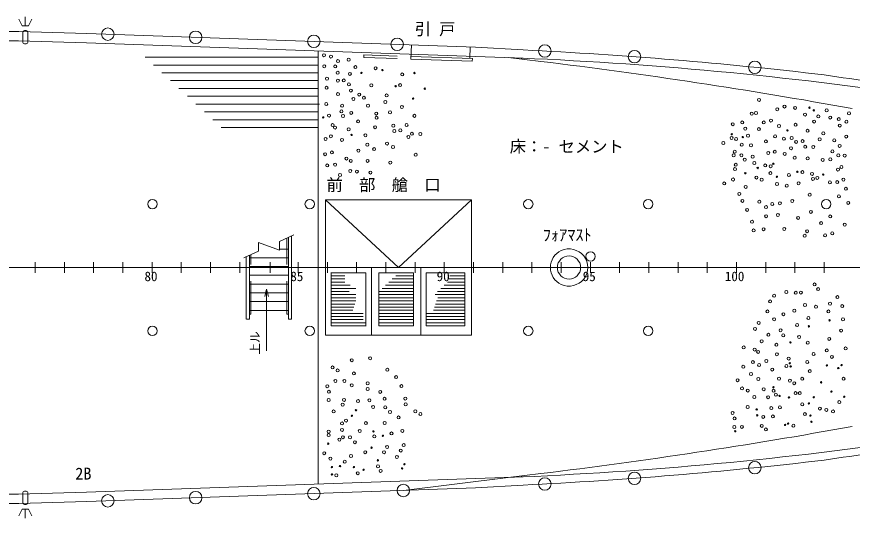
# Model space of a CAD drawing. Units: millimetres, scale not verified. Extents: x -51048 to 51052, y -29701 to 29699.
# Drawn here: x 7254 to 23268, y -4491 to 5129 of the extents above; entities that cross this region are included whole.
import ezdxf
from ezdxf.enums import TextEntityAlignment as Align

# ---------------------------------------------------------------- set-up
doc = ezdxf.new("R2010")
doc.units = ezdxf.units.MM
doc.header["$LTSCALE"] = 100
doc.linetypes.add('USER1', pattern=[50.8, 31.75, -6.35, 6.35, -6.35])
doc.linetypes.add('USER2', pattern=[9.525, 6.35, -3.175])
for name, color, linetype, lineweight in [('0-2_sunpou', 7, 'Continuous', 18), ('0-3_keijou', 7, 'Continuous', 18), ('0-5_text', 7, 'Continuous', 18), ('0-6_center', 7, 'USER1', 18), ('0-7_hachi', 7, 'Continuous', 18)]:
    doc.layers.add(name, color=color, linetype=linetype, lineweight=lineweight)
doc.styles.add('ＭＳ ゴシック', font='')
doc.styles.get('ＭＳ ゴシック').set_extended_font_data('MS Gothic')

msp = doc.modelspace()

# ---------------------------------------------------------------- linework, layer by layer
at = {"layer": '0-2_sunpou'}
for p, q in [((7608.4, 419), (7608.4, 219)), ((8168.4, 419), (8168.4, 219)), ((8728.4, 419), (8728.4, 219)), ((9288.4, 419), (9288.4, 219)), ((9848.4, 419), (9848.4, 219)), ((10408.4, 419), (10408.4, 219)), ((10968.4, 419), (10968.4, 219)), ((11528.4, 419), (11528.4, 219)), ((12110.1, 419), (12110.1, 219)), ((12648.4, 419), (12648.4, 219)), ((13208.4, 419), (13208.4, 219)), ((13208.4, 219), (13208.4, 419)), ((13768.4, 419), (13768.4, 219)), ((14328.4, 419), (14328.4, 219)), ((14888.4, 419), (14888.4, 219)), ((15448.4, 419), (15448.4, 219)), ((16008.4, 419), (16008.4, 219)), ((16568.4, 419), (16568.4, 219)), ((17128.4, 419), (17128.4, 219)), ((17688.4, 419), (17688.4, 219)), ((17688.4, 419), (17688.4, 219)), ((18248.4, 419), (18248.4, 219)), ((18808.4, 419), (18808.4, 219)), ((19368.4, 419), (19368.4, 219)), ((19928.4, 419), (19928.4, 219)), ((19928.4, 419), (19928.4, 219)), ((20488.4, 419), (20488.4, 219)), ((21048.4, 419), (21048.4, 219)), ((21608.4, 419), (21608.4, 219)), ((22168.4, 419), (22168.4, 219)), ((22168.4, 419), (22168.4, 219)), ((22728.4, 419), (22728.4, 219)), ((-38268.1, 319), (37928.9, 319))]:
    msp.add_line(p, q, dxfattribs=at)
at = {"layer": '0-3_keijou'}
for p, q in [((7418.4, 4955.8), (7418.4, 5128.8)), ((7294.8, 5083.1), (7356.9, 4955.8)), ((7542, 5083.1), (7479.9, 4955.8)), ((7479.9, 4955.8), (7356.9, 4955.8)), ((7368.4, 4634.3), (7368.4, 4840.8)), ((7468.4, 4634.3), (7468.4, 4840.8)), ((16049.2, 4547.5), (8597.9, 4806.6)), ((16957.9, 4335.8), (8591.6, 4626.7)), ((15947.3, 4551), (15939.5, 4326.3)), ((16963.3, 4491.7), (16049.2, 4547.5)), ((13029.5, 4472.4), (13029.5, -3834.3)), ((14810.2, 4365.6), (15987.1, 4324.6)), ((15987.1, 4324.6), (15985.4, 4274.7)), ((17300.6, 4270.7), (16673.4, 4345.7)), ((14808.4, 4315.6), (15985.4, 4274.7)), ((13171.4, 1619), (13171.4, -981)), ((12289, 818.4), (12568.4, 946.5)), ((12289, 653.4), (12289, 818.4)), ((12463.4, 898.4), (12463.4, 1)), ((12523.4, 925.9), (12523.4, -671)), ((11889, 800), (12289, 653.4)), ((12463.4, 673), (12289, 673)), ((12463.4, 505), (11713.4, 505)), ((12463.4, 337), (11713.4, 337)), ((12463.4, 169), (11713.4, 169)), ((13758.4, 319), (16008.4, 319)), ((14051.4, 319), (14051.4, -981)), ((15001.4, 319), (15001.4, -981)), ((12463.4, 1), (11713.4, 1)), ((12463.4, 1), (12463.4, -671)), ((13276.4, 159), (13543.8, 159)), ((13276.4, 99), (13543.8, 99)), ((13276.4, 39), (13543.8, 39)), ((14387.5, 39), (14861.4, 39)), ((14452.8, 99), (14861.4, 99)), ((14518.2, 159), (14861.4, 159)), ((15509, 39), (15841.4, 39)), ((15530.9, 99), (15841.4, 99)), ((15552.9, 159), (15841.4, 159)), ((13276.4, -21), (13647.5, -21)), ((13276.4, -81), (13751.2, -81)), ((13276.4, -141), (13628.2, -141)), ((14189.2, -141), (14861.4, -141)), ((14256.8, -81), (14861.4, -81)), ((14322.1, -21), (14861.4, -21)), ((15320.3, -141), (15841.4, -141)), ((15383.2, -81), (15841.4, -81)), ((15446.1, -21), (15841.4, -21)), ((12463.4, -167), (11713.4, -167)), ((13276.4, -201), (13751.2, -201)), ((13276.4, -261), (13751.2, -261)), ((14189.2, -201), (14861.4, -201)), ((14189.2, -261), (14861.4, -261)), ((15274.7, -201), (15841.4, -201)), ((15322.3, -261), (15841.4, -261)), ((12463.4, -335), (11713.4, -335)), ((13276.4, -321), (13751.2, -321)), ((13276.4, -381), (13731.9, -381)), ((13276.4, -441), (13712.6, -441)), ((14189.2, -321), (14861.4, -321)), ((14189.2, -381), (14861.4, -381)), ((14189.2, -441), (14861.4, -441)), ((15260.4, -441), (15841.4, -441)), ((15281, -381), (15841.4, -381)), ((15301.7, -321), (15841.4, -321)), ((12463.4, -503), (11713.4, -503)), ((11743.4, -578.5), (11713.4, -578.5)), ((12433.4, -578.5), (12463.4, -578.5)), ((13276.4, -501), (13693.4, -501)), ((13276.4, -561), (13891.3, -561)), ((13276.4, -621), (13891.3, -621)), ((14189.2, -501), (14861.4, -501)), ((14189.2, -561), (14861.4, -561)), ((14189.2, -621), (14861.4, -621)), ((15101.4, -561), (15841.4, -561)), ((15101.4, -621), (15841.4, -621)), ((15239.8, -501), (15841.4, -501)), ((13276.4, -681), (13891.3, -681)), ((13276.4, -741), (13946.4, -741)), ((14189.2, -681), (14861.4, -681)), ((14189.2, -741), (14861.4, -741)), ((15101.4, -681), (15841.4, -681)), ((15101.4, -741), (15841.4, -741)), ((13171.4, -981), (15971.4, -981)), ((17300.6, -3632.6), (16673.4, -3707.6)), ((16957.9, -3697.7), (8591.6, -3988.7)), ((16673.4, -3707.6), (14664.7, -3957.6)), ((7368.4, -3996.2), (7368.4, -4202.7)), ((7468.4, -3996.2), (7468.4, -4202.7)), ((16049.2, -3909.4), (8597.9, -4168.5)), ((16963.3, -3853.7), (16049.2, -3909.4)), ((7294.8, -4445), (7356.9, -4317.7)), ((7479.9, -4317.7), (7356.9, -4317.7)), ((7418.4, -4317.7), (7418.4, -4490.7)), ((7542, -4445), (7479.9, -4317.7))]:
    msp.add_line(p, q, dxfattribs=at)
at = {"layer": '0-3_keijou', "linetype": 'USER2'}
for p, q in [((13909.9, 4396.9), (13908.1, 4346.9)), ((13908.1, 4346.9), (14808.4, 4315.6)), ((13909.9, 4396.9), (14810.2, 4365.6)), ((12433.4, -578.5), (12433.4, 884.6)), ((11743.4, -578.5), (11743.4, 568.1)), ((11716.1, -671), (11656.1, -671)), ((12463.4, -671), (12523.4, -671))]:
    msp.add_line(p, q, dxfattribs=at)
at = {"layer": '0-3_keijou'}
for points in [[(14818, 4590.3), (14808.4, 4315.6), (14818, 4590.3)], [(13171.4, 1619), (15971.4, 1619), (15971.4, -981)], [(11609.7, 506.8), (11889, 634.9), (11889, 800)], [(11653.4, 526.9), (11653.4, 1), (11653.4, -671)], [(11713.4, 554.4), (11713.4, 1), (11713.4, -671)], [(13276.4, 219), (13946.4, 219), (13946.4, -801)], [(13948.6, -801), (13278.6, -801), (13278.6, 219)]]:
    msp.add_lwpolyline(points, dxfattribs=at)
for points in [[(14191.4, 219), (14861.4, 219), (14861.4, -801), (14191.4, -801)], [(15841.4, -801), (15841.4, 219), (15101.4, 219), (15101.4, -801)]]:
    msp.add_lwpolyline(points, close=True, dxfattribs=at)
for centre, radius in [((9001, 4792.6), 120), ((10685.2, 4734), 120), ((12949.1, 4655.3), 120), ((14544.8, 4599.8), 120), ((17375.9, 4470.9), 120), ((13142.9, 4390), 28.8), ((13276.9, 4363.7), 28.8), ((13616.6, 4304), 28.8), ((19094.3, 4361.8), 120), ((13147.7, 4177.3), 28.8), ((13358.2, 4174.9), 28.8), ((13410.8, 4277.7), 28.8), ((13745.7, 4162.9), 28.8), ((14130.9, 4141.4), 28.8), ((21400.6, 4159.2), 120), ((13406.1, 4053), 28.8), ((13640.5, 4031.4), 28.8), ((13860.5, 4051.1), 13.6), ((14262.8, 4104), 13.6), ((14642.2, 4021.9), 28.8), ((14876.3, 4049), 13.6), ((13200.6, 3940.7), 28.8), ((13409.5, 3902.7), 28.8), ((13523.5, 3906.5), 28.8), ((13620.3, 3830.6), 28.8), ((14602.4, 3816.8), 28.8), ((13193, 3766.1), 28.8), ((13658.3, 3712.9), 28.8), ((14049.5, 3813.3), 28.8), ((14516.5, 3795.2), 13.6), ((15075.2, 3748.3), 13.6), ((13411.4, 3644.6), 28.8), ((13707.7, 3551.6), 28.8), ((13817.8, 3635.1), 28.8), ((13907.1, 3574.4), 28.8), ((14344.2, 3618.6), 28.8), ((14850.8, 3559.7), 13.6), ((21481.1, 3533.6), 28.8), ((13185.5, 3454.3), 28.8), ((13491.2, 3422), 28.8), ((13986.9, 3422.5), 28.8), ((14318.4, 3494), 28.8), ((14636.4, 3397.4), 28.8), ((21829.9, 3352.9), 28.8), ((21969.2, 3406), 28.8), ((22172.8, 3379.4), 28.8), ((22447.3, 3383.9), 13.6), ((13128.5, 3195.9), 13.6), ((13240.5, 3232.2), 28.8), ((13477.9, 3313.9), 28.8), ((13508.3, 3224.6), 28.8), ((13666, 3283.5), 28.8), ((14144.3, 3270.7), 28.8), ((14150.8, 3191.2), 28.8), ((14408.6, 3294.3), 28.8), ((14877.1, 3227.7), 28.8), ((21341.9, 3270), 28.8), ((21422.5, 3281), 28.8), ((22362.5, 3252.4), 28.8), ((22531.3, 3333), 13.6), ((22617.5, 3215.2), 28.8), ((22778, 3332.2), 28.8), ((22844.9, 3195.2), 28.8), ((23206.1, 3275.4), 28.8), ((13308.9, 3049.4), 28.8), ((13797, 3120.3), 28.8), ((14473.1, 3038.8), 28.8), ((14726.6, 3051.7), 28.8), ((20977.7, 3067.2), 28.8), ((21159.1, 3100.9), 28.8), ((21572.7, 3101.6), 28.8), ((21710.2, 3137.9), 28.8), ((21864.2, 3032.9), 28.8), ((22180.3, 3055.6), 28.8), ((22537.2, 3118.3), 28.8), ((23008.8, 3165.1), 28.8), ((23028.8, 3041.4), 28.8), ((23155.9, 3115), 28.8), ((13354.5, 3003.8), 28.8), ((13616.6, 2969.7), 28.8), ((13937.5, 2853.9), 28.8), ((14124, 3010.2), 28.8), ((14492.4, 2935.7), 28.8), ((14606.3, 2948.6), 28.8), ((14827.6, 2884.2), 28.8), ((14988.8, 2879.9), 28.8), ((20957.8, 2873.7), 13.6), ((21216.1, 2981.8), 28.8), ((21477.4, 2973.5), 28.8), ((22024.6, 2947.4), 13.6), ((22410.1, 2941.2), 28.8), ((22714.5, 2891), 28.8), ((13174.1, 2783.7), 28.8), ((13274.7, 2834.9), 28.8), ((13487.4, 2766.6), 28.8), ((13672.6, 2861), 13.6), ((14351.4, 2696.4), 28.8), ((14761, 2821.9), 28.8), ((20796.2, 2706.3), 28.8), ((20954.4, 2803), 28.8), ((21042.5, 2782.3), 28.8), ((21168.8, 2820.4), 13.6), ((21270.6, 2847.1), 28.8), ((21612.1, 2736.5), 28.8), ((21788.8, 2834.4), 28.8), ((21957.9, 2789.7), 28.8), ((22105.7, 2801.5), 28.8), ((22191.4, 2727.7), 28.8), ((22315.6, 2742.5), 28.8), ((22644.2, 2777.4), 28.8), ((22921.8, 2757.3), 28.8), ((23152.6, 2830.9), 28.8), ((13802.7, 2559.7), 28.8), ((13973.6, 2673.6), 28.8), ((14104.7, 2590.1), 28.8), ((14465, 2628.8), 28.8), ((21015.9, 2540), 28.8), ((21150.9, 2674.5), 28.8), ((21328.3, 2662.7), 28.8), ((21783.5, 2538.6), 28.8), ((22093.9, 2606.6), 28.8), ((22366.6, 2633.7), 28.8), ((22520.5, 2630.3), 28.8), ((22888.4, 2546.8), 28.8), ((23025.5, 2650.4), 28.8), ((13164.6, 2491.4), 28.8), ((13295.6, 2525.5), 28.8), ((13572.9, 2407.9), 28.8), ((14900.8, 2480.6), 28.8), ((20996.1, 2470.8), 28.8), ((21145, 2470.7), 28.8), ((21207.1, 2388), 28.8), ((21357.9, 2444.1), 28.8), ((21656.4, 2515), 28.8), ((21972.7, 2497.3), 28.8), ((22164.8, 2423.4), 28.8), ((22413.4, 2409.7), 28.8), ((22701.1, 2383), 28.8), ((22848.2, 2393), 28.8), ((23002.1, 2469.9), 28.8), ((23122.5, 2466.5), 28.8), ((13204.4, 2276.9), 28.8), ((13356.4, 2292.1), 28.8), ((13656.4, 2364.2), 28.8), ((13977.4, 2364.2), 28.8), ((14414.6, 2332.6), 28.8), ((21036.4, 2288.5), 28.8), ((21390.4, 2323), 28.8), ((21600.2, 2275.7), 28.8), ((21703.7, 2260.9), 28.8), ((21754.7, 2309), 13.6), ((23059.8, 2245.9), 28.8), ((13449.4, 2092.8), 28.8), ((13645.1, 2170.6), 28.8), ((13774.2, 2159.2), 28.8), ((14034.4, 2140.2), 28.8), ((21019.8, 2205.6), 28.8), ((21218.2, 2126.1), 13.6), ((21455.4, 2227.7), 13.6), ((21700.2, 2129.8), 28.8), ((22053.3, 2092.6), 28.8), ((22215.6, 2155.4), 13.6), ((22313.6, 2148.3), 28.8), ((22496.8, 2113.8), 28.8), ((22711, 2102.3), 13.6), ((22993.4, 2198.1), 28.8), ((20814.1, 1930.4), 28.8), ((20983.3, 2006.7), 28.8), ((21431.1, 2043.1), 28.8), ((21530.7, 2003.4), 28.8), ((21825, 1920.1), 28.8), ((21823.4, 2058.1), 13.6), ((22239.2, 1933.4), 28.8), ((22515.4, 2018.3), 28.8), ((22597.7, 2036.9), 28.8), ((22839.4, 1951.3), 28.8), ((22980.1, 1956.6), 28.8), ((23099.6, 2004.4), 28.8), ((21225.5, 1864.1), 28.8), ((22013.5, 1888.3), 28.8), ((23144.8, 1829.3), 28.8), ((9855, 1534.3), 90), ((12869.1, 1534.3), 90), ((17059.4, 1534.3), 90), ((19357.4, 1534.3), 90), ((21102.7, 1731.5), 28.8), ((21162.4, 1595.6), 28.8), ((21487.5, 1579), 28.8), ((22116.7, 1595.1), 28.8), ((22452.7, 1713.3), 28.8), ((22768.3, 1534.3), 90), ((23012, 1683.3), 28.8), ((21252, 1423.2), 28.8), ((21615.1, 1476.9), 28.8), ((21733.4, 1536), 28.8), ((21880.1, 1550.2), 28.8), ((23189.9, 1558.6), 28.8), ((21616.1, 1301.8), 28.8), ((21841.6, 1326.8), 28.8), ((22230.3, 1271.1), 28.8), ((22474, 1384.6), 28.8), ((22845.4, 1297.2), 28.8), ((21347.2, 1196.4), 28.8), ((22670.4, 1169.5), 28.8), ((23124.6, 1141.1), 28.8), ((21377.5, 1030.4), 28.8), ((21567.7, 1053.6), 28.8), ((21964.8, 1057.9), 28.8), ((22403, 1015.8), 28.8), ((22748.4, 935.4), 28.8), ((22883.3, 973.2), 28.8), ((22355.7, 928.3), 28.8), ((17839.6, 319), 222.5), ((18252.9, 531.5), 90), ((22545.1, -5.6), 28.8), ((22004, -151.7), 28.8), ((22185.3, -165.6), 28.8), ((22283, -162.1), 28.8), ((22613.3, -95.5), 28.8), ((21693.7, -332.9), 28.8), ((21770.4, -221.3), 28.8), ((22984.8, -248.3), 28.8), ((22157.2, -509.2), 28.8), ((22361.5, -401.1), 28.8), ((22572.7, -433.7), 28.8), ((22842.3, -373.6), 28.8), ((23075.8, -421.6), 28.8), ((21642.1, -522.9), 28.8), ((21949.4, -576.1), 28.8), ((22429, -649.8), 28.8), ((22811.4, -524.6), 28.8), ((21474.1, -742.8), 28.8), ((21769.2, -673.9), 28.8), ((22210.6, -783.8), 28.8), ((22435.6, -808.9), 13.6), ((22833.2, -693.6), 13.6), ((23089.5, -675.6), 28.8), ((9855, -896.2), 90), ((12869.1, -896.2), 90), ((17059.4, -896.2), 90), ((19357.4, -896.2), 90), ((21403.9, -858.9), 28.8), ((21660.6, -970.6), 28.8), ((21892.7, -885.4), 28.8), ((21944.6, -982.6), 28.8), ((23053.5, -890.1), 28.8), ((21530.9, -1094.8), 28.8), ((22083.7, -1118.1), 13.6), ((22249.6, -1012.9), 28.8), ((22416.1, -1123.1), 28.8), ((22827, -1049.6), 28.8), ((21187.8, -1213.6), 28.8), ((21398.5, -1254.1), 28.8), ((21463.4, -1300), 28.8), ((21814.6, -1162.3), 28.8), ((22779.4, -1272.2), 28.8), ((23140.5, -1233.3), 28.8), ((13675.6, -1458.3), 28.8), ((14027.9, -1422.5), 28.8), ((21822.7, -1345.9), 28.8), ((22049.6, -1426.9), 28.8), ((22526.7, -1340.9), 28.8), ((22876.7, -1395.4), 28.8), ((13307.6, -1598.2), 28.8), ((21179.7, -1584.1), 28.8), ((21363.4, -1495), 28.8), ((21482.3, -1551.7), 28.8), ((21620, -1473.4), 28.8), ((22006.4, -1570), 28.8), ((22069.4, -1516), 13.6), ((22086.6, -1579), 13.6), ((22404.1, -1493.3), 28.8), ((22782.9, -1559.5), 13.6), ((23000.8, -1611.3), 13.6), ((23063, -1551.7), 13.6), ((13404.6, -1655.9), 28.8), ((13716.5, -1712.4), 28.8), ((14358, -1642.5), 28.8), ((14525.3, -1782.9), 28.8), ((21328.3, -1724.5), 28.8), ((21733.5, -1637.5), 28.8), ((22453.2, -1667.5), 28.8), ((13363.7, -1857.6), 28.8), ((13535.7, -1857.6), 28.8), ((13675, -1940.5), 28.8), ((13980.3, -1902), 28.8), ((21068.9, -1843.3), 28.8), ((21468.7, -1819), 28.8), ((21864.8, -1812.4), 28.8), ((22071.8, -1850.5), 28.8), ((22156.3, -1899.5), 28.8), ((22308.8, -1814.5), 28.8), ((22671.3, -1883.6), 13.6), ((23101.4, -1814.5), 28.8), ((13206.6, -1958.3), 28.8), ((13236.3, -2065), 28.8), ((13980.3, -2011.6), 28.8), ((14220.6, -2066.2), 28.8), ((14626.9, -1956.1), 28.8), ((21155.3, -2000), 28.8), ((21266.2, -2041), 28.8), ((21570.1, -2014.9), 28.8), ((21759.3, -2045.8), 28.8), ((21757.5, -1977), 13.6), ((22180.8, -2090.1), 28.8), ((22262.5, -2090.1), 28.8), ((22868.5, -2059.9), 13.6), ((13233.3, -2222), 28.8), ((13526.8, -2219), 28.8), ((13795.3, -2243), 28.8), ((14013.6, -2227.9), 28.8), ((14303.4, -2197.8), 28.8), ((14701.7, -2195), 28.8), ((21390.5, -2165.2), 28.8), ((21654.6, -2169.1), 28.8), ((21804.9, -2120.8), 28.8), ((21875, -2144.2), 13.6), ((22055.1, -2173.4), 13.6), ((22531.2, -2168.8), 13.6), ((23019.7, -2261.6), 28.8), ((23114.9, -2161), 13.6), ((13500.1, -2310.9), 28.8), ((14085.1, -2355.8), 28.8), ((14315.9, -2362.8), 28.8), ((14707.6, -2305.5), 28.8), ((21263.5, -2356.9), 28.8), ((21436.2, -2402.3), 13.6), ((21716.3, -2378.2), 28.8), ((21880, -2363.5), 28.8), ((22308.8, -2305.1), 28.8), ((22437.8, -2288), 13.6), ((22646.6, -2386.8), 28.8), ((22771.9, -2411.3), 28.8), ((13328.2, -2441.2), 28.8), ((13677.6, -2523.4), 13.6), ((13756, -2417), 13.6), ((14408.8, -2451.9), 28.8), ((14571.8, -2557), 28.8), ((14894.2, -2438.5), 28.8), ((14991.9, -2491.3), 28.8), ((20974.5, -2470.3), 28.8), ((21012.3, -2575.6), 28.8), ((21445.9, -2515.7), 13.6), ((21560.7, -2545.9), 28.8), ((21747.2, -2537.8), 28.8), ((22359.6, -2492.5), 28.8), ((22466.8, -2519.6), 13.6), ((22899.9, -2441.2), 28.8), ((13489, -2670.8), 28.8), ((13565.6, -2615.4), 28.8), ((13945.9, -2664.3), 28.8), ((14305.2, -2662.9), 28.8), ((21006.9, -2740.3), 28.8), ((21152.8, -2737.6), 28.8), ((21533.7, -2718.7), 28.8), ((21980, -2699.2), 13.6), ((22038.8, -2673), 13.6), ((22141.6, -2715), 28.8), ((22486.4, -2640.4), 13.6), ((13232.8, -2829.2), 28.8), ((13232.8, -2895.2), 28.8), ((13489, -2794.9), 28.8), ((13829.7, -2816), 28.8), ((14090.3, -2825.1), 13.6), ((14437.2, -2863.5), 28.8), ((14645.9, -2813.4), 28.8), ((21024.6, -2820.2), 13.6), ((21612.1, -2786.2), 28.8), ((13438.8, -2982.3), 28.8), ((13504.8, -2934.8), 28.8), ((13642.2, -2937.4), 28.8), ((13734.6, -3032.5), 28.8), ((14107.1, -2921.6), 28.8), ((14272.4, -2907.8), 13.6), ((13224.7, -3059.7), 13.6), ((13932.7, -3222.5), 28.8), ((14055.8, -3136.6), 13.6), ((14294.6, -3222.5), 28.8), ((14352.7, -3122.2), 28.8), ((14614.7, -3190.7), 28.8), ((14671, -3087), 28.8), ((13148.3, -3243.6), 28.8), ((13267.1, -3346.6), 28.8), ((13660.7, -3296.4), 28.8), ((14540.6, -3315.1), 28.8), ((13293.9, -3509.7), 13.6), ((13450.5, -3489.8), 13.6), ((13541.8, -3404.7), 28.8), ((13717.3, -3509.7), 13.6), ((14178.4, -3494.4), 28.8), ((14176.1, -3379.6), 13.6), ((14639.3, -3533.9), 13.6), ((14685.6, -3454.6), 13.6), ((21400.6, -3521.1), 120), ((13296.1, -3650.7), 13.6), ((13380.7, -3666), 28.8), ((13790.1, -3626.4), 28.8), ((13902.6, -3560.4), 13.6), ((14228.6, -3581.5), 28.8), ((19094.3, -3723.7), 120), ((14664.7, -3957.6), 120), ((17375.9, -3832.8), 120), ((10685.2, -4096), 120), ((12949.1, -4017.2), 120), ((9001, -4154.5), 120)]:
    msp.add_circle(centre, radius, dxfattribs=at)
for centre, radius, start, end in [((5122.3, -95133), 100000, 88.00822, 90), ((7418.4, 4806.7), 60.5, 34.26144, 145.73856), ((5122.3, -95133), 99820, 88.00822, 90), ((7418.4, 4668.4), 60.5, 214.26144, 325.73856), ((12966.5, -78609.2), 83197, 83.26174, 87.24644), ((13630, -71724.6), 76131.1, 81.66224, 87.70895), ((4936.3, -97536.8), 102555.6, 79.70288, 83.07544), ((41754.3, 132300.3), 129690.4, 261.56409, 262.43841), ((17839.6, 319), 357.5, 114.61998, 245.38002), ((17839.6, 319), 357.5, 245.38002, 114.61998), ((4936.3, 98174.8), 102555.6, 276.92456, 280.29712), ((13630, 72362.6), 76131.1, 272.29105, 278.33776), ((41754.3, -131662.2), 129690.4, 97.56159, 98.43591), ((12966.5, 79247.3), 83197, 272.75356, 276.73826), ((5122.3, 95771), 99820, 270, 271.99178), ((7418.4, -4030.3), 60.5, 34.26144, 145.73856), ((5122.3, 95771), 100000, 270, 271.99178), ((7418.4, -4168.6), 60.5, 214.26144, 325.73856)]:
    msp.add_arc(centre, radius, start, end, dxfattribs=at)
at = {"layer": '0-5_text'}
for q in [(12006.6, -234.1), (12042.8, -1277.9), (12079, -234.1)]:
    msp.add_line((12042.8, -98.9), q, dxfattribs=at)
at = {"layer": '0-6_center'}
msp.add_lwpolyline([(13171.4, 1619), (14571.4, 319), (15971.4, 1619)], dxfattribs=at)
at = {"layer": '0-7_hachi'}
for p, q in [((13029.5, 4352.3), (9712.9, 4352.3)), ((13029.5, 4202.3), (9875.3, 4202.3)), ((13029.5, 4052.3), (10037.8, 4052.3)), ((13029.5, 3902.3), (10200.2, 3902.3)), ((13029.5, 3752.3), (10362.7, 3752.3)), ((13029.5, 3602.3), (10525.1, 3602.3)), ((13056.3, 3452.3), (10687.6, 3452.3)), ((13029.5, 3302.3), (10850.1, 3302.3)), ((13029.5, 3152.3), (11012.5, 3152.3)), ((13029.5, 3002.3), (11175, 3002.3))]:
    msp.add_line(p, q, dxfattribs=at)

# ---------------------------------------------------------------- texts
at = {"layer": '0-2_sunpou', "style": 'ＭＳ ゴシック'}
for s, p in [('80', (9702.9, 2.5)), ('85', (12498.3, 2.5)), ('90', (15302.9, 2.5)), ('95', (18102.9, 2.5)), ('100', (20825.5, 2.5))]:
    msp.add_text(s, height=183.3, dxfattribs=at).set_placement(p, align=Align.BOTTOM_LEFT)
at = {"layer": '0-5_text', "style": 'ＭＳ ゴシック'}
for s, p in [('引 戸', (14882.1, 4709.3)), ('床：- セメント', (16702.4, 2456.3)), ('前\u3000部\u3000艙\u3000口', (13191.1, 1720.1)), ('ﾌｫｱﾏｽﾄ', (17336.4, 762.3)), ('2B', (8376, -3816.6))]:
    msp.add_text(s, height=229.1, dxfattribs=at).set_placement(p, align=Align.BOTTOM_LEFT)
msp.add_text('上ル', height=165, rotation=90, dxfattribs=at).set_placement((11956.4, -1354.3), align=Align.BOTTOM_LEFT)

doc.saveas('drawing.dxf')
